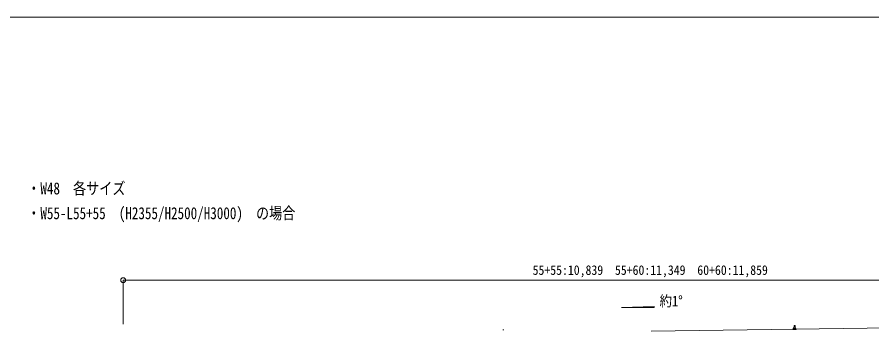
# Model space of a CAD drawing. Units: millimetres, scale not verified. Extents: x -13976 to 14131, y -9754 to 9646.
# Drawn here: x -1511 to 7298, y 6422 to 9646 of the extents above; entities that cross this region are included whole.
import ezdxf
from ezdxf.enums import TextEntityAlignment as Align

# ---------------------------------------------------------------- set-up
doc = ezdxf.new("R2010")
doc.units = ezdxf.units.MM
doc.header["$LTSCALE"] = 50
doc.header["$PDMODE"] = 32
doc.header["$PDSIZE"] = 50
for name, color, linetype, lineweight in [('0-2_建具', 4, 'Continuous', 9), ('0-4_設備', 7, 'Continuous', 9), ('0-6_手摺', 7, 'Continuous', 9), ('0-D_記号', 7, 'Continuous', 9), ('F-0_ﾚｲﾔ240', 7, 'Continuous', 9)]:
    doc.layers.add(name, color=color, linetype=linetype, lineweight=lineweight)
doc.styles.add('ＭＳ ゴシック', font='')
doc.styles.get('ＭＳ ゴシック').set_extended_font_data('MS Gothic')

msp = doc.modelspace()

# ---------------------------------------------------------------- linework, layer by layer
at = {"layer": '0-2_建具'}
for p, q in [((10388.17, 6484.15), (5023.21, 6407.51)), ((6482.53, 6425.96), (6482.53, 6433.68)), ((6482.91, 6434.46), (6518.64, 6434.46)), ((6483.29, 6434.65), (6490.01, 6436.28)), ((6490.39, 6436.46), (6511.16, 6436.46)), ((6490.78, 6437.25), (6490.78, 6441.46)), ((6491.78, 6441.46), (6509.78, 6441.46)), ((6494.78, 6441.46), (6495.5, 6464.99)), ((6496.5, 6465.96), (6505.05, 6465.96)), ((6506.05, 6464.99), (6506.78, 6441.46)), ((6510.78, 6437.25), (6510.78, 6441.46)), ((6518.26, 6434.65), (6511.54, 6436.28)), ((6519.03, 6425.96), (6519.03, 6433.68)), ((3496.5, 6423.11), (3505.05, 6423.11)), ((6519.03, 6425.96), (6482.53, 6425.96))]:
    msp.add_line(p, q, dxfattribs=at)
for centre, radius, start, end in [((6483.53, 6433.68), 1, 103.62699, 180), ((6489.78, 6437.25), 1, 283.62699, 0), ((6494.86, 6440.83), 4.13, 90, 171.17633), ((6491.78, 6440.46), 1, 90, 180), ((6496.5, 6464.96), 1, 90, 178.60509), ((6504.11, 6441.46), 4.83, 133.60282, 180), ((6497.44, 6441.46), 4.83, 0, 46.39718), ((6505.05, 6464.96), 1, 1.39491, 90), ((6506.69, 6440.83), 4.13, 8.82367, 90), ((6509.78, 6440.46), 1, 0, 90), ((6511.78, 6437.25), 1, 180, 256.37301), ((6518.03, 6433.68), 1, 0, 76.37301), ((3496.5, 6422.11), 1, 90, 178.60509), ((3505.05, 6422.11), 1, 1.39491, 90)]:
    msp.add_arc(centre, radius, start, end, dxfattribs=at)
at = {"layer": '0-4_設備', "color": 4}
msp.add_lwpolyline([(4719.04, 6652.06), (5055.04, 6664.48), (5055.04, 6652.06)], close=True, dxfattribs=at)
at = {"layer": '0-6_手摺', "color": 6}
for q in [(10421.18, 6934.42), (-417.82, 6479.79)]:
    msp.add_line((-417.82, 6934.42), q, dxfattribs=at)
msp.add_point((-417.82, 6934.42), dxfattribs=at)
at = {"layer": 'F-0_ﾚｲﾔ240', "color": 5, "lineweight": 5}
msp.add_line((-13975.76, 9645.57), (13424.24, 9645.57), dxfattribs=at)

# ---------------------------------------------------------------- texts
at = {"layer": '0-4_設備', "style": 'ＭＳ ゴシック', "width": 0.85}
msp.add_text('約1°', height=110, dxfattribs=at).set_placement((5110.72, 6631.83), align=Align.BOTTOM_LEFT)
at = {"layer": '0-6_手摺', "style": 'ＭＳ ゴシック', "width": 0.9}
msp.add_text('55+55:10,839\u300055+60:11,349\u300060+60:11,859', height=98.97, dxfattribs=at).set_placement((3801.68, 6959.42), align=Align.BOTTOM_LEFT)
at = {"layer": '0-D_記号', "style": 'ＭＳ ゴシック', "width": 0.8}
for s, p in [('・W48\u3000各サイズ', (-1406.06, 7781.36)), ('・W55-L55+55\u3000(H2355/H2500/H3000)\u3000の場合', (-1406.06, 7526.11))]:
    msp.add_text(s, height=123.7, dxfattribs=at).set_placement(p, align=Align.BOTTOM_LEFT)

doc.saveas('drawing.dxf')
